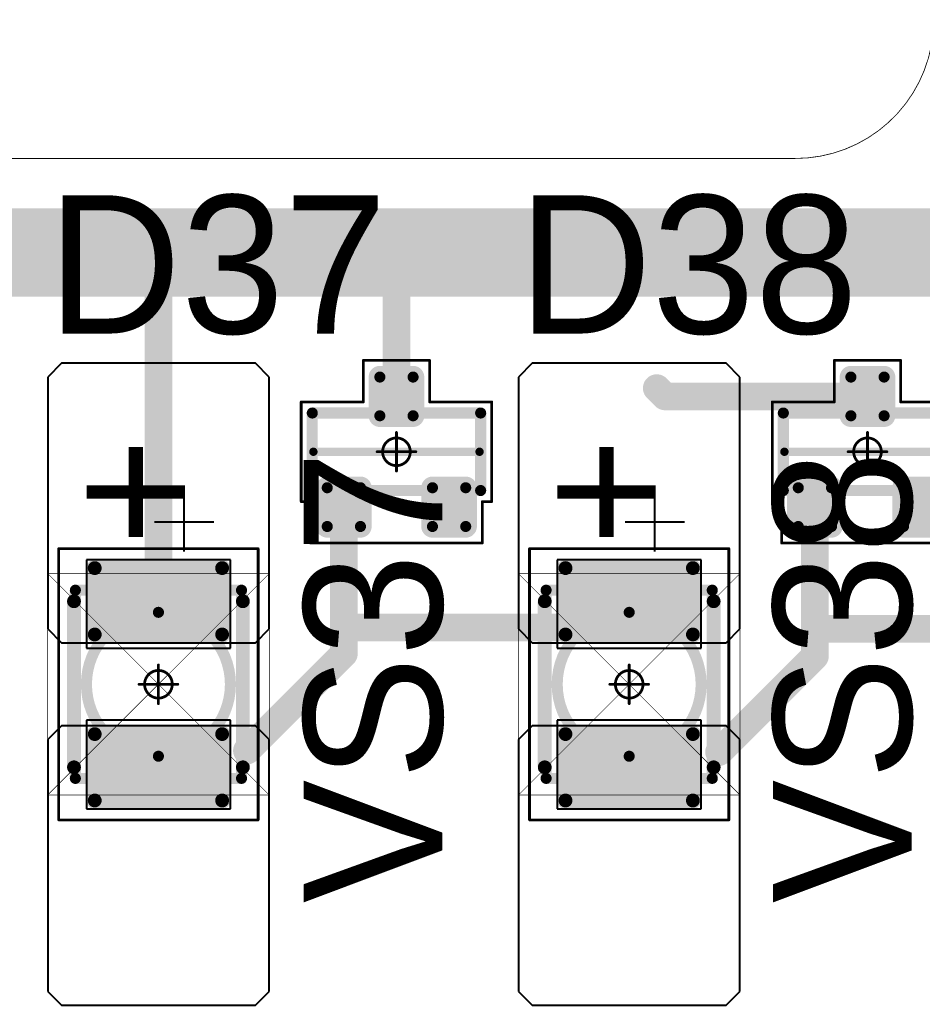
# Model space of a CAD drawing. Header units: millimetres. Extents: x 0 to 273, y 0 to 149.
# Drawn here: x 158.5 to 174.79, y 123.2 to 141.01 of the extents above; entities that cross this region are included whole.
import ezdxf

# ---------------------------------------------------------------- set-up
doc = ezdxf.new("R2010")
doc.units = ezdxf.units.MM
for name, color, linetype in [('Mechanical13', 56, 'Continuous'), ('Mechanical15', 56, 'Continuous'), ('Mechanical2', 216, 'Continuous'), ('Mechanical3', 76, 'Continuous'), ('TopLayer', 1, 'Continuous'), ('TopOverlay', 2, 'Continuous'), ('TopPaste', 8, 'Continuous'), ('TopSolder', 216, 'Continuous')]:
    doc.layers.add(name, color=color, linetype=linetype)

# ---------------------------------------------------------------- blocks, each defined once
blk = doc.blocks.new('SOT23_32')
at = {"layer": 'Mechanical13', "const_width": 0.2}
for points in [[(-0.7, 1.52), (-0.7, -1.52)], [(-0.7, 1.52), (0.7, 1.52)], [(0.7, 1.52), (0.7, -1.52)], [(-0.7, -1.52), (0.7, -1.52)]]:
    blk.add_lwpolyline(points, dxfattribs=at)
at = {"layer": 'Mechanical13', "const_width": 0.1}
for points in [[(-0.75, 1.52, 1), (-0.65, 1.52, 1)], [(-0.75, 1.52, 1), (-0.65, 1.52, 1)], [(0.65, 1.52, 1), (0.75, 1.52, 1)], [(0.65, 1.52, 1), (0.75, 1.52, 1)], [(-0.75, -1.52, 1), (-0.65, -1.52, 1)], [(-0.75, -1.52, 1), (-0.65, -1.52, 1)], [(0.65, -1.52, 1), (0.75, -1.52, 1)], [(0.65, -1.52, 1), (0.75, -1.52, 1)]]:
    blk.add_lwpolyline(points, format="xyb", close=True, dxfattribs=at)
at = {"layer": 'Mechanical15', "const_width": 0.05}
for points in [[(-0.9, 1.72), (0.9, 1.72)], [(-0.9, 1.72), (-0.9, 1.55)], [(0.9, 1.72), (0.9, 0.6)], [(-1.65, 1.55), (-0.9, 1.55)], [(-1.65, 1.55), (-1.65, -1.55)], [(0.9, 0.6), (1.65, 0.6)], [(1.65, 0.6), (1.65, -0.6)], [(0, 0.35), (0, -0.35)], [(-0.35, 0), (0.35, 0)], [(0.9, -0.6), (0.9, -1.72)], [(0.9, -0.6), (1.65, -0.6)], [(-1.65, -1.55), (-0.9, -1.55)], [(-0.9, -1.55), (-0.9, -1.72)], [(-0.9, -1.72), (0.9, -1.72)]]:
    blk.add_lwpolyline(points, dxfattribs=at)
at = {"layer": 'Mechanical15'}
for points, const_width in [([(-0.913, 1.72, 1), (-0.888, 1.72, 1)], 0.025), ([(-0.913, 1.72, 1), (-0.888, 1.72, 1)], 0.025), ([(0.888, 1.72, 1), (0.913, 1.72, 1)], 0.025), ([(0.888, 1.72, 1), (0.913, 1.72, 1)], 0.025), ([(-1.662, 1.55, 1), (-1.637, 1.55, 1)], 0.025), ([(-1.662, 1.55, 1), (-1.637, 1.55, 1)], 0.025), ([(-0.913, 1.55, 1), (-0.888, 1.55, 1)], 0.025), ([(-0.913, 1.55, 1), (-0.888, 1.55, 1)], 0.025), ([(0.888, 0.6, 1), (0.913, 0.6, 1)], 0.025), ([(0.888, 0.6, 1), (0.913, 0.6, 1)], 0.025), ([(1.637, 0.6, 1), (1.662, 0.6, 1)], 0.025), ([(1.637, 0.6, 1), (1.662, 0.6, 1)], 0.025), ([(-0.012, 0.35, 1), (0.012, 0.35, 1)], 0.025), ([(0.25, 0, 1), (-0.25, 0, 1)], 0.05), ([(-0.362, 0, 1), (-0.337, 0, 1)], 0.025), ([(-0.262, 0, 1), (-0.238, 0, 1)], 0.025), ([(0.238, 0, 1), (0.262, 0, 1)], 0.025), ([(0.337, 0, 1), (0.362, 0, 1)], 0.025), ([(-0.012, -0.35, 1), (0.012, -0.35, 1)], 0.025), ([(0.888, -0.6, 1), (0.913, -0.6, 1)], 0.025), ([(0.888, -0.6, 1), (0.913, -0.6, 1)], 0.025), ([(1.637, -0.6, 1), (1.662, -0.6, 1)], 0.025), ([(1.637, -0.6, 1), (1.662, -0.6, 1)], 0.025), ([(-1.662, -1.55, 1), (-1.637, -1.55, 1)], 0.025), ([(-1.662, -1.55, 1), (-1.637, -1.55, 1)], 0.025), ([(-0.913, -1.55, 1), (-0.888, -1.55, 1)], 0.025), ([(-0.913, -1.55, 1), (-0.888, -1.55, 1)], 0.025), ([(-0.913, -1.72, 1), (-0.888, -1.72, 1)], 0.025), ([(-0.913, -1.72, 1), (-0.888, -1.72, 1)], 0.025), ([(0.888, -1.72, 1), (0.913, -1.72, 1)], 0.025), ([(0.888, -1.72, 1), (0.913, -1.72, 1)], 0.025)]:
    blk.add_lwpolyline(points, format="xyb", close=True, dxfattribs=dict(at, const_width=const_width))
at = {"layer": 'TopLayer', "const_width": 0.1}
for points in [[(-1.4, 1.25, 1), (-1.3, 1.25, 1)], [(-0.7, 1.25, 1), (-0.6, 1.25, 1)], [(-1.4, 0.65, 1), (-1.3, 0.65, 1)], [(-0.7, 0.65, 1), (-0.6, 0.65, 1)], [(0.6, 0.3, 1), (0.7, 0.3, 1)], [(1.3, 0.3, 1), (1.4, 0.3, 1)], [(0.6, -0.3, 1), (0.7, -0.3, 1)], [(1.3, -0.3, 1), (1.4, -0.3, 1)], [(-1.4, -0.65, 1), (-1.3, -0.65, 1)], [(-0.7, -0.65, 1), (-0.6, -0.65, 1)], [(-1.4, -1.25, 1), (-1.3, -1.25, 1)], [(-0.7, -1.25, 1), (-0.6, -1.25, 1)]]:
    blk.add_lwpolyline(points, format="xyb", close=True, dxfattribs=at)
at = {"layer": 'TopLayer'}
for points in [[(-1.45, 1.25), (-1.45, 0.65), (-0.55, 1.25), (-0.55, 0.65)], [(-1.35, 1.35), (-1.35, 0.55), (-0.65, 1.35), (-0.65, 0.55)], [(0.65, 0.4), (0.65, -0.4), (1.35, 0.4), (1.35, -0.4)], [(0.55, 0.3), (0.55, -0.3), (1.45, 0.3), (1.45, -0.3)], [(-1.45, -0.65), (-1.45, -1.25), (-0.55, -0.65), (-0.55, -1.25)], [(-1.35, -0.55), (-1.35, -1.35), (-0.65, -0.55), (-0.65, -1.35)]]:
    blk.add_solid(points, dxfattribs=at)
at = {"layer": 'TopOverlay', "const_width": 0.15}
blk.add_lwpolyline([(0, 1.5), (0, -1.5)], dxfattribs=at)
at = {"layer": 'TopOverlay', "const_width": 0.075}
for points in [[(-0.038, 1.5, 1), (0.038, 1.5, 1)], [(-0.038, -1.5, 1), (0.038, -1.5, 1)]]:
    blk.add_lwpolyline(points, format="xyb", close=True, dxfattribs=at)
at = {"layer": 'TopPaste', "const_width": 0.075}
for points in [[(-1.387, 1.25, 1), (-1.313, 1.25, 1)], [(-0.687, 1.25, 1), (-0.613, 1.25, 1)], [(-1.387, 0.65, 1), (-1.313, 0.65, 1)], [(-0.687, 0.65, 1), (-0.613, 0.65, 1)], [(0.613, 0.3, 1), (0.687, 0.3, 1)], [(1.313, 0.3, 1), (1.387, 0.3, 1)], [(0.613, -0.3, 1), (0.687, -0.3, 1)], [(1.313, -0.3, 1), (1.387, -0.3, 1)], [(-1.387, -0.65, 1), (-1.313, -0.65, 1)], [(-0.687, -0.65, 1), (-0.613, -0.65, 1)], [(-1.387, -1.25, 1), (-1.313, -1.25, 1)], [(-0.687, -1.25, 1), (-0.613, -1.25, 1)]]:
    blk.add_lwpolyline(points, format="xyb", close=True, dxfattribs=at)
at = {"layer": 'TopPaste'}
for points in [[(-1.425, 1.25), (-1.425, 0.65), (-0.575, 1.25), (-0.575, 0.65)], [(-1.35, 1.325), (-1.35, 0.575), (-0.65, 1.325), (-0.65, 0.575)], [(0.65, 0.375), (0.65, -0.375), (1.35, 0.375), (1.35, -0.375)], [(0.575, 0.3), (0.575, -0.3), (1.425, 0.3), (1.425, -0.3)], [(-1.425, -0.65), (-1.425, -1.25), (-0.575, -0.65), (-0.575, -1.25)], [(-1.35, -0.575), (-1.35, -1.325), (-0.65, -0.575), (-0.65, -1.325)]]:
    blk.add_solid(points, dxfattribs=at)
at = {"layer": 'TopSolder', "const_width": 0.202}
for points in [[(-1.451, 1.25, 1), (-1.249, 1.25, 1)], [(-0.751, 1.25, 1), (-0.549, 1.25, 1)], [(-1.451, 0.65, 1), (-1.249, 0.65, 1)], [(-0.751, 0.65, 1), (-0.549, 0.65, 1)], [(0.549, 0.3, 1), (0.751, 0.3, 1)], [(1.249, 0.3, 1), (1.451, 0.3, 1)], [(0.549, -0.3, 1), (0.751, -0.3, 1)], [(1.249, -0.3, 1), (1.451, -0.3, 1)], [(-1.451, -0.65, 1), (-1.249, -0.65, 1)], [(-0.751, -0.65, 1), (-0.549, -0.65, 1)], [(-1.451, -1.25, 1), (-1.249, -1.25, 1)], [(-0.751, -1.25, 1), (-0.549, -1.25, 1)]]:
    blk.add_lwpolyline(points, format="xyb", close=True, dxfattribs=at)
at = {"layer": 'TopSolder'}
for points in [[(-1.35, 1.452), (-1.35, 0.448), (-0.65, 1.452), (-0.65, 0.448)], [(-1.552, 1.25), (-1.552, 0.65), (-0.448, 1.25), (-0.448, 0.65)], [(0.65, 0.502), (0.65, -0.502), (1.35, 0.502), (1.35, -0.502)], [(0.448, 0.3), (0.448, -0.3), (1.552, 0.3), (1.552, -0.3)], [(-1.35, -0.448), (-1.35, -1.452), (-0.65, -0.448), (-0.65, -1.452)], [(-1.552, -0.65), (-1.552, -1.25), (-0.448, -0.65), (-0.448, -1.25)]]:
    blk.add_solid(points, dxfattribs=at)
blk = doc.blocks.new('SOT23_33')
at = {"layer": 'Mechanical13', "const_width": 0.2}
for points in [[(-0.7, 1.52), (-0.7, -1.52)], [(-0.7, 1.52), (0.7, 1.52)], [(0.7, 1.52), (0.7, -1.52)], [(-0.7, -1.52), (0.7, -1.52)]]:
    blk.add_lwpolyline(points, dxfattribs=at)
at = {"layer": 'Mechanical13', "const_width": 0.1}
for points in [[(-0.75, 1.52, 1), (-0.65, 1.52, 1)], [(-0.75, 1.52, 1), (-0.65, 1.52, 1)], [(0.65, 1.52, 1), (0.75, 1.52, 1)], [(0.65, 1.52, 1), (0.75, 1.52, 1)], [(-0.75, -1.52, 1), (-0.65, -1.52, 1)], [(-0.75, -1.52, 1), (-0.65, -1.52, 1)], [(0.65, -1.52, 1), (0.75, -1.52, 1)], [(0.65, -1.52, 1), (0.75, -1.52, 1)]]:
    blk.add_lwpolyline(points, format="xyb", close=True, dxfattribs=at)
at = {"layer": 'Mechanical15', "const_width": 0.05}
for points in [[(-0.9, 1.72), (0.9, 1.72)], [(-0.9, 1.72), (-0.9, 1.55)], [(0.9, 1.72), (0.9, 0.6)], [(-1.65, 1.55), (-0.9, 1.55)], [(-1.65, 1.55), (-1.65, -1.55)], [(0.9, 0.6), (1.65, 0.6)], [(1.65, 0.6), (1.65, -0.6)], [(0, 0.35), (0, -0.35)], [(-0.35, 0), (0.35, 0)], [(0.9, -0.6), (0.9, -1.72)], [(0.9, -0.6), (1.65, -0.6)], [(-1.65, -1.55), (-0.9, -1.55)], [(-0.9, -1.55), (-0.9, -1.72)], [(-0.9, -1.72), (0.9, -1.72)]]:
    blk.add_lwpolyline(points, dxfattribs=at)
at = {"layer": 'Mechanical15'}
for points, const_width in [([(-0.913, 1.72, 1), (-0.888, 1.72, 1)], 0.025), ([(-0.913, 1.72, 1), (-0.888, 1.72, 1)], 0.025), ([(0.888, 1.72, 1), (0.913, 1.72, 1)], 0.025), ([(0.888, 1.72, 1), (0.913, 1.72, 1)], 0.025), ([(-1.662, 1.55, 1), (-1.637, 1.55, 1)], 0.025), ([(-1.662, 1.55, 1), (-1.637, 1.55, 1)], 0.025), ([(-0.913, 1.55, 1), (-0.888, 1.55, 1)], 0.025), ([(-0.913, 1.55, 1), (-0.888, 1.55, 1)], 0.025), ([(0.888, 0.6, 1), (0.913, 0.6, 1)], 0.025), ([(0.888, 0.6, 1), (0.913, 0.6, 1)], 0.025), ([(1.637, 0.6, 1), (1.662, 0.6, 1)], 0.025), ([(1.637, 0.6, 1), (1.662, 0.6, 1)], 0.025), ([(-0.012, 0.35, 1), (0.012, 0.35, 1)], 0.025), ([(0.25, 0, 1), (-0.25, 0, 1)], 0.05), ([(-0.362, 0, 1), (-0.337, 0, 1)], 0.025), ([(-0.262, 0, 1), (-0.238, 0, 1)], 0.025), ([(0.238, 0, 1), (0.262, 0, 1)], 0.025), ([(0.337, 0, 1), (0.362, 0, 1)], 0.025), ([(-0.012, -0.35, 1), (0.012, -0.35, 1)], 0.025), ([(0.888, -0.6, 1), (0.913, -0.6, 1)], 0.025), ([(0.888, -0.6, 1), (0.913, -0.6, 1)], 0.025), ([(1.637, -0.6, 1), (1.662, -0.6, 1)], 0.025), ([(1.637, -0.6, 1), (1.662, -0.6, 1)], 0.025), ([(-1.662, -1.55, 1), (-1.637, -1.55, 1)], 0.025), ([(-1.662, -1.55, 1), (-1.637, -1.55, 1)], 0.025), ([(-0.913, -1.55, 1), (-0.888, -1.55, 1)], 0.025), ([(-0.913, -1.55, 1), (-0.888, -1.55, 1)], 0.025), ([(-0.913, -1.72, 1), (-0.888, -1.72, 1)], 0.025), ([(-0.913, -1.72, 1), (-0.888, -1.72, 1)], 0.025), ([(0.888, -1.72, 1), (0.913, -1.72, 1)], 0.025), ([(0.888, -1.72, 1), (0.913, -1.72, 1)], 0.025)]:
    blk.add_lwpolyline(points, format="xyb", close=True, dxfattribs=dict(at, const_width=const_width))
at = {"layer": 'TopLayer', "const_width": 0.1}
for points in [[(-1.4, 1.25, 1), (-1.3, 1.25, 1)], [(-0.7, 1.25, 1), (-0.6, 1.25, 1)], [(-1.4, 0.65, 1), (-1.3, 0.65, 1)], [(-0.7, 0.65, 1), (-0.6, 0.65, 1)], [(0.6, 0.3, 1), (0.7, 0.3, 1)], [(1.3, 0.3, 1), (1.4, 0.3, 1)], [(0.6, -0.3, 1), (0.7, -0.3, 1)], [(1.3, -0.3, 1), (1.4, -0.3, 1)], [(-1.4, -0.65, 1), (-1.3, -0.65, 1)], [(-0.7, -0.65, 1), (-0.6, -0.65, 1)], [(-1.4, -1.25, 1), (-1.3, -1.25, 1)], [(-0.7, -1.25, 1), (-0.6, -1.25, 1)]]:
    blk.add_lwpolyline(points, format="xyb", close=True, dxfattribs=at)
at = {"layer": 'TopLayer'}
for points in [[(-1.45, 1.25), (-1.45, 0.65), (-0.55, 1.25), (-0.55, 0.65)], [(-1.35, 1.35), (-1.35, 0.55), (-0.65, 1.35), (-0.65, 0.55)], [(0.65, 0.4), (0.65, -0.4), (1.35, 0.4), (1.35, -0.4)], [(0.55, 0.3), (0.55, -0.3), (1.45, 0.3), (1.45, -0.3)], [(-1.45, -0.65), (-1.45, -1.25), (-0.55, -0.65), (-0.55, -1.25)], [(-1.35, -0.55), (-1.35, -1.35), (-0.65, -0.55), (-0.65, -1.35)]]:
    blk.add_solid(points, dxfattribs=at)
at = {"layer": 'TopOverlay', "const_width": 0.15}
blk.add_lwpolyline([(0, 1.5), (0, -1.5)], dxfattribs=at)
at = {"layer": 'TopOverlay', "const_width": 0.075}
for points in [[(-0.038, 1.5, 1), (0.038, 1.5, 1)], [(-0.038, -1.5, 1), (0.038, -1.5, 1)]]:
    blk.add_lwpolyline(points, format="xyb", close=True, dxfattribs=at)
at = {"layer": 'TopPaste', "const_width": 0.075}
for points in [[(-1.387, 1.25, 1), (-1.313, 1.25, 1)], [(-0.687, 1.25, 1), (-0.613, 1.25, 1)], [(-1.387, 0.65, 1), (-1.313, 0.65, 1)], [(-0.687, 0.65, 1), (-0.613, 0.65, 1)], [(0.613, 0.3, 1), (0.687, 0.3, 1)], [(1.313, 0.3, 1), (1.387, 0.3, 1)], [(0.613, -0.3, 1), (0.687, -0.3, 1)], [(1.313, -0.3, 1), (1.387, -0.3, 1)], [(-1.387, -0.65, 1), (-1.313, -0.65, 1)], [(-0.687, -0.65, 1), (-0.613, -0.65, 1)], [(-1.387, -1.25, 1), (-1.313, -1.25, 1)], [(-0.687, -1.25, 1), (-0.613, -1.25, 1)]]:
    blk.add_lwpolyline(points, format="xyb", close=True, dxfattribs=at)
at = {"layer": 'TopPaste'}
for points in [[(-1.425, 1.25), (-1.425, 0.65), (-0.575, 1.25), (-0.575, 0.65)], [(-1.35, 1.325), (-1.35, 0.575), (-0.65, 1.325), (-0.65, 0.575)], [(0.65, 0.375), (0.65, -0.375), (1.35, 0.375), (1.35, -0.375)], [(0.575, 0.3), (0.575, -0.3), (1.425, 0.3), (1.425, -0.3)], [(-1.425, -0.65), (-1.425, -1.25), (-0.575, -0.65), (-0.575, -1.25)], [(-1.35, -0.575), (-1.35, -1.325), (-0.65, -0.575), (-0.65, -1.325)]]:
    blk.add_solid(points, dxfattribs=at)
at = {"layer": 'TopSolder', "const_width": 0.202}
for points in [[(-1.451, 1.25, 1), (-1.249, 1.25, 1)], [(-0.751, 1.25, 1), (-0.549, 1.25, 1)], [(-1.451, 0.65, 1), (-1.249, 0.65, 1)], [(-0.751, 0.65, 1), (-0.549, 0.65, 1)], [(0.549, 0.3, 1), (0.751, 0.3, 1)], [(1.249, 0.3, 1), (1.451, 0.3, 1)], [(0.549, -0.3, 1), (0.751, -0.3, 1)], [(1.249, -0.3, 1), (1.451, -0.3, 1)], [(-1.451, -0.65, 1), (-1.249, -0.65, 1)], [(-0.751, -0.65, 1), (-0.549, -0.65, 1)], [(-1.451, -1.25, 1), (-1.249, -1.25, 1)], [(-0.751, -1.25, 1), (-0.549, -1.25, 1)]]:
    blk.add_lwpolyline(points, format="xyb", close=True, dxfattribs=at)
at = {"layer": 'TopSolder'}
for points in [[(-1.35, 1.452), (-1.35, 0.448), (-0.65, 1.452), (-0.65, 0.448)], [(-1.552, 1.25), (-1.552, 0.65), (-0.448, 1.25), (-0.448, 0.65)], [(0.65, 0.502), (0.65, -0.502), (1.35, 0.502), (1.35, -0.502)], [(0.448, 0.3), (0.448, -0.3), (1.552, 0.3), (1.552, -0.3)], [(-1.35, -0.448), (-1.35, -1.452), (-0.65, -0.448), (-0.65, -1.452)], [(-1.552, -0.65), (-1.552, -1.25), (-0.448, -0.65), (-0.448, -1.25)]]:
    blk.add_solid(points, dxfattribs=at)
blk = doc.blocks.new('T66G_117')
at = {"layer": 'Mechanical13'}
for p, q in [((2.936, 0.071), (2.936, -1)), ((2.4, -0.464), (3.471, -0.464))]:
    blk.add_line(p, q, dxfattribs=at)
at = {"layer": 'Mechanical13', "const_width": 0.2}
for points in [[(-1.7, 1.5), (1.7, 1.5)], [(-1.7, 1.5), (-1.7, -1.5)], [(1.7, 1.5), (1.7, -1.5)], [(-1.7, -1.5), (1.7, -1.5)]]:
    blk.add_lwpolyline(points, dxfattribs=at)
at = {"layer": 'Mechanical13'}
for points, const_width in [([(-1.75, 1.5, 1), (-1.65, 1.5, 1)], 0.1), ([(-1.75, 1.5, 1), (-1.65, 1.5, 1)], 0.1), ([(1.65, 1.5, 1), (1.75, 1.5, 1)], 0.1), ([(1.65, 1.5, 1), (1.75, 1.5, 1)], 0.1), ([(1.3, 0, 1), (-1.3, 0, 1)], 0.2), ([(-1.35, 0, 1), (-1.25, 0, 1)], 0.1), ([(1.25, 0, 1), (1.35, 0, 1)], 0.1), ([(-1.75, -1.5, 1), (-1.65, -1.5, 1)], 0.1), ([(-1.75, -1.5, 1), (-1.65, -1.5, 1)], 0.1), ([(1.65, -1.5, 1), (1.75, -1.5, 1)], 0.1), ([(1.65, -1.5, 1), (1.75, -1.5, 1)], 0.1)]:
    blk.add_lwpolyline(points, format="xyb", close=True, dxfattribs=dict(at, const_width=const_width))
at = {"layer": 'Mechanical15', "const_width": 0.05}
for points in [[(-2.45, 1.8), (-2.45, -1.8)], [(-2.45, 1.8), (2.45, 1.8)], [(2.45, 1.8), (2.45, -1.8)], [(0, 0.35), (0, -0.35)], [(-0.35, 0), (0.35, 0)], [(-2.45, -1.8), (2.45, -1.8)]]:
    blk.add_lwpolyline(points, dxfattribs=at)
at = {"layer": 'Mechanical15'}
for points, const_width in [([(-2.462, 1.8, 1), (-2.438, 1.8, 1)], 0.025), ([(-2.462, 1.8, 1), (-2.438, 1.8, 1)], 0.025), ([(2.438, 1.8, 1), (2.462, 1.8, 1)], 0.025), ([(2.438, 1.8, 1), (2.462, 1.8, 1)], 0.025), ([(-0.012, 0.35, 1), (0.012, 0.35, 1)], 0.025), ([(0.25, 0, 1), (-0.25, 0, 1)], 0.05), ([(-0.362, 0, 1), (-0.337, 0, 1)], 0.025), ([(-0.262, 0, 1), (-0.238, 0, 1)], 0.025), ([(0.238, 0, 1), (0.262, 0, 1)], 0.025), ([(0.337, 0, 1), (0.362, 0, 1)], 0.025), ([(-0.012, -0.35, 1), (0.012, -0.35, 1)], 0.025), ([(-2.462, -1.8, 1), (-2.438, -1.8, 1)], 0.025), ([(-2.462, -1.8, 1), (-2.438, -1.8, 1)], 0.025), ([(2.438, -1.8, 1), (2.462, -1.8, 1)], 0.025), ([(2.438, -1.8, 1), (2.462, -1.8, 1)], 0.025)]:
    blk.add_lwpolyline(points, format="xyb", close=True, dxfattribs=dict(at, const_width=const_width))
at = {"layer": 'TopLayer'}
for p, q in [((-5.55, 2), (-5.8, 1.75)), ((-1, 2), (-5.55, 2)), ((-0.75, 1.75), (-1, 2)), ((1, 2), (0.75, 1.75)), ((5.55, 2), (1, 2)), ((5.8, 1.75), (5.55, 2)), ((-5.8, 1.75), (-5.8, -1.75)), ((-0.75, -1.75), (-0.75, 1.75)), ((0.75, 1.75), (0.75, -1.75)), ((5.8, -1.75), (5.8, 1.75)), ((-5.8, -1.75), (-5.55, -2)), ((-1, -2), (-0.75, -1.75)), ((0.75, -1.75), (1, -2)), ((5.55, -2), (5.8, -1.75)), ((-5.55, -2), (-1, -2)), ((1, -2), (5.55, -2))]:
    blk.add_line(p, q, dxfattribs=at)
at = {"layer": 'TopLayer', "const_width": 0.15}
for points in [[(-2.175, 1.15, 1), (-2.025, 1.15, 1)], [(-0.975, 1.15, 1), (-0.825, 1.15, 1)], [(0.825, 1.15, 1), (0.975, 1.15, 1)], [(2.025, 1.15, 1), (2.175, 1.15, 1)], [(-2.175, -1.15, 1), (-2.025, -1.15, 1)], [(-0.975, -1.15, 1), (-0.825, -1.15, 1)], [(0.825, -1.15, 1), (0.975, -1.15, 1)], [(2.025, -1.15, 1), (2.175, -1.15, 1)]]:
    blk.add_lwpolyline(points, format="xyb", close=True, dxfattribs=at)
at = {"layer": 'TopLayer'}
for points in [[(-0.9, 1.3), (-2.1, 1.3), (-0.9, -1.3), (-2.1, -1.3)], [(2.1, 1.3), (0.9, 1.3), (2.1, -1.3), (0.9, -1.3)], [(-0.75, 1.15), (-2.25, 1.15), (-0.75, -1.15), (-2.25, -1.15)], [(2.25, 1.15), (0.75, 1.15), (2.25, -1.15), (0.75, -1.15)]]:
    blk.add_solid(points, dxfattribs=at)
at = {"layer": 'TopOverlay', "const_width": 0.25}
for points in [[(-1.5, 1.525), (1.5, 1.525)], [(-1.5, -1.525), (1.5, -1.525)]]:
    blk.add_lwpolyline(points, dxfattribs=at)
at = {"layer": 'TopOverlay', "const_width": 0.125}
for points in [[(-1.562, 1.525, 1), (-1.438, 1.525, 1)], [(1.438, 1.525, 1), (1.562, 1.525, 1)], [(-1.562, -1.525, 1), (-1.438, -1.525, 1)], [(1.438, -1.525, 1), (1.562, -1.525, 1)]]:
    blk.add_lwpolyline(points, format="xyb", close=True, dxfattribs=at)
at = {"layer": 'TopPaste', "const_width": 0.125}
for points in [[(-2.162, 1.15, 1), (-2.037, 1.15, 1)], [(-0.962, 1.15, 1), (-0.838, 1.15, 1)], [(0.838, 1.15, 1), (0.962, 1.15, 1)], [(2.037, 1.15, 1), (2.162, 1.15, 1)], [(-2.162, -1.15, 1), (-2.037, -1.15, 1)], [(-0.962, -1.15, 1), (-0.838, -1.15, 1)], [(0.838, -1.15, 1), (0.962, -1.15, 1)], [(2.037, -1.15, 1), (2.162, -1.15, 1)]]:
    blk.add_lwpolyline(points, format="xyb", close=True, dxfattribs=at)
at = {"layer": 'TopPaste'}
for points in [[(-0.9, 1.275), (-2.1, 1.275), (-0.9, -1.275), (-2.1, -1.275)], [(2.1, 1.275), (0.9, 1.275), (2.1, -1.275), (0.9, -1.275)], [(-0.775, 1.15), (-2.225, 1.15), (-0.775, -1.15), (-2.225, -1.15)], [(2.225, 1.15), (0.775, 1.15), (2.225, -1.15), (0.775, -1.15)]]:
    blk.add_solid(points, dxfattribs=at)
at = {"layer": 'TopSolder'}
for p, q in [((-2.25, 1.3), (-2.25, -1.3)), ((-0.65, 1.3), (-2.25, 1.3)), ((-0.65, -1.3), (-0.65, 1.3)), ((0.65, 1.3), (0.65, -1.3)), ((2.25, 1.3), (0.65, 1.3)), ((2.25, -1.3), (2.25, 1.3)), ((-2.25, -1.3), (-0.65, -1.3)), ((0.65, -1.3), (2.25, -1.3))]:
    blk.add_line(p, q, dxfattribs=at)
at = {"layer": 'TopOverlay'}
blk.add_text('+', height=2.5, dxfattribs=at).set_placement((2.5, -0.8))
blk = doc.blocks.new('T66G_118')
at = {"layer": 'Mechanical13'}
for p, q in [((2.936, 0.071), (2.936, -1)), ((2.4, -0.464), (3.471, -0.464))]:
    blk.add_line(p, q, dxfattribs=at)
at = {"layer": 'Mechanical13', "const_width": 0.2}
for points in [[(-1.7, 1.5), (1.7, 1.5)], [(-1.7, 1.5), (-1.7, -1.5)], [(1.7, 1.5), (1.7, -1.5)], [(-1.7, -1.5), (1.7, -1.5)]]:
    blk.add_lwpolyline(points, dxfattribs=at)
at = {"layer": 'Mechanical13'}
for points, const_width in [([(-1.75, 1.5, 1), (-1.65, 1.5, 1)], 0.1), ([(-1.75, 1.5, 1), (-1.65, 1.5, 1)], 0.1), ([(1.65, 1.5, 1), (1.75, 1.5, 1)], 0.1), ([(1.65, 1.5, 1), (1.75, 1.5, 1)], 0.1), ([(1.3, 0, 1), (-1.3, 0, 1)], 0.2), ([(-1.35, 0, 1), (-1.25, 0, 1)], 0.1), ([(1.25, 0, 1), (1.35, 0, 1)], 0.1), ([(-1.75, -1.5, 1), (-1.65, -1.5, 1)], 0.1), ([(-1.75, -1.5, 1), (-1.65, -1.5, 1)], 0.1), ([(1.65, -1.5, 1), (1.75, -1.5, 1)], 0.1), ([(1.65, -1.5, 1), (1.75, -1.5, 1)], 0.1)]:
    blk.add_lwpolyline(points, format="xyb", close=True, dxfattribs=dict(at, const_width=const_width))
at = {"layer": 'Mechanical15', "const_width": 0.05}
for points in [[(-2.45, 1.8), (-2.45, -1.8)], [(-2.45, 1.8), (2.45, 1.8)], [(2.45, 1.8), (2.45, -1.8)], [(0, 0.35), (0, -0.35)], [(-0.35, 0), (0.35, 0)], [(-2.45, -1.8), (2.45, -1.8)]]:
    blk.add_lwpolyline(points, dxfattribs=at)
at = {"layer": 'Mechanical15'}
for points, const_width in [([(-2.462, 1.8, 1), (-2.438, 1.8, 1)], 0.025), ([(-2.462, 1.8, 1), (-2.438, 1.8, 1)], 0.025), ([(2.438, 1.8, 1), (2.462, 1.8, 1)], 0.025), ([(2.438, 1.8, 1), (2.462, 1.8, 1)], 0.025), ([(-0.012, 0.35, 1), (0.012, 0.35, 1)], 0.025), ([(0.25, 0, 1), (-0.25, 0, 1)], 0.05), ([(-0.362, 0, 1), (-0.337, 0, 1)], 0.025), ([(-0.262, 0, 1), (-0.238, 0, 1)], 0.025), ([(0.238, 0, 1), (0.262, 0, 1)], 0.025), ([(0.337, 0, 1), (0.362, 0, 1)], 0.025), ([(-0.012, -0.35, 1), (0.012, -0.35, 1)], 0.025), ([(-2.462, -1.8, 1), (-2.438, -1.8, 1)], 0.025), ([(-2.462, -1.8, 1), (-2.438, -1.8, 1)], 0.025), ([(2.438, -1.8, 1), (2.462, -1.8, 1)], 0.025), ([(2.438, -1.8, 1), (2.462, -1.8, 1)], 0.025)]:
    blk.add_lwpolyline(points, format="xyb", close=True, dxfattribs=dict(at, const_width=const_width))
at = {"layer": 'TopLayer'}
for p, q in [((-5.55, 2), (-5.8, 1.75)), ((-1, 2), (-5.55, 2)), ((-0.75, 1.75), (-1, 2)), ((1, 2), (0.75, 1.75)), ((5.55, 2), (1, 2)), ((5.8, 1.75), (5.55, 2)), ((-5.8, 1.75), (-5.8, -1.75)), ((-0.75, -1.75), (-0.75, 1.75)), ((0.75, 1.75), (0.75, -1.75)), ((5.8, -1.75), (5.8, 1.75)), ((-5.8, -1.75), (-5.55, -2)), ((-1, -2), (-0.75, -1.75)), ((0.75, -1.75), (1, -2)), ((5.55, -2), (5.8, -1.75)), ((-5.55, -2), (-1, -2)), ((1, -2), (5.55, -2))]:
    blk.add_line(p, q, dxfattribs=at)
at = {"layer": 'TopLayer', "const_width": 0.15}
for points in [[(-2.175, 1.15, 1), (-2.025, 1.15, 1)], [(-0.975, 1.15, 1), (-0.825, 1.15, 1)], [(0.825, 1.15, 1), (0.975, 1.15, 1)], [(2.025, 1.15, 1), (2.175, 1.15, 1)], [(-2.175, -1.15, 1), (-2.025, -1.15, 1)], [(-0.975, -1.15, 1), (-0.825, -1.15, 1)], [(0.825, -1.15, 1), (0.975, -1.15, 1)], [(2.025, -1.15, 1), (2.175, -1.15, 1)]]:
    blk.add_lwpolyline(points, format="xyb", close=True, dxfattribs=at)
at = {"layer": 'TopLayer'}
for points in [[(-0.9, 1.3), (-2.1, 1.3), (-0.9, -1.3), (-2.1, -1.3)], [(2.1, 1.3), (0.9, 1.3), (2.1, -1.3), (0.9, -1.3)], [(-0.75, 1.15), (-2.25, 1.15), (-0.75, -1.15), (-2.25, -1.15)], [(2.25, 1.15), (0.75, 1.15), (2.25, -1.15), (0.75, -1.15)]]:
    blk.add_solid(points, dxfattribs=at)
at = {"layer": 'TopOverlay', "const_width": 0.25}
for points in [[(-1.5, 1.525), (1.5, 1.525)], [(-1.5, -1.525), (1.5, -1.525)]]:
    blk.add_lwpolyline(points, dxfattribs=at)
at = {"layer": 'TopOverlay', "const_width": 0.125}
for points in [[(-1.562, 1.525, 1), (-1.438, 1.525, 1)], [(1.438, 1.525, 1), (1.562, 1.525, 1)], [(-1.562, -1.525, 1), (-1.438, -1.525, 1)], [(1.438, -1.525, 1), (1.562, -1.525, 1)]]:
    blk.add_lwpolyline(points, format="xyb", close=True, dxfattribs=at)
at = {"layer": 'TopPaste', "const_width": 0.125}
for points in [[(-2.162, 1.15, 1), (-2.037, 1.15, 1)], [(-0.962, 1.15, 1), (-0.838, 1.15, 1)], [(0.838, 1.15, 1), (0.962, 1.15, 1)], [(2.037, 1.15, 1), (2.162, 1.15, 1)], [(-2.162, -1.15, 1), (-2.037, -1.15, 1)], [(-0.962, -1.15, 1), (-0.838, -1.15, 1)], [(0.838, -1.15, 1), (0.962, -1.15, 1)], [(2.037, -1.15, 1), (2.162, -1.15, 1)]]:
    blk.add_lwpolyline(points, format="xyb", close=True, dxfattribs=at)
at = {"layer": 'TopPaste'}
for points in [[(-0.9, 1.275), (-2.1, 1.275), (-0.9, -1.275), (-2.1, -1.275)], [(2.1, 1.275), (0.9, 1.275), (2.1, -1.275), (0.9, -1.275)], [(-0.775, 1.15), (-2.225, 1.15), (-0.775, -1.15), (-2.225, -1.15)], [(2.225, 1.15), (0.775, 1.15), (2.225, -1.15), (0.775, -1.15)]]:
    blk.add_solid(points, dxfattribs=at)
at = {"layer": 'TopSolder'}
for p, q in [((-2.25, 1.3), (-2.25, -1.3)), ((-0.65, 1.3), (-2.25, 1.3)), ((-0.65, -1.3), (-0.65, 1.3)), ((0.65, 1.3), (0.65, -1.3)), ((2.25, 1.3), (0.65, 1.3)), ((2.25, -1.3), (2.25, 1.3)), ((-2.25, -1.3), (-0.65, -1.3)), ((0.65, -1.3), (2.25, -1.3))]:
    blk.add_line(p, q, dxfattribs=at)
at = {"layer": 'TopOverlay'}
blk.add_text('+', height=2.5, dxfattribs=at).set_placement((2.5, -0.8))

msp = doc.modelspace()

# ---------------------------------------------------------------- linework, layer by layer
at = {"layer": 'Mechanical2', "const_width": 0.0127}
msp.add_lwpolyline([(175.002, 140.999, -0.414214), (172.502, 138.499)], format="xyb", dxfattribs=at)
at = {"layer": 'Mechanical2'}
for points, const_width in [([(125.002, 138.499), (172.502, 138.499)], 0.0127), ([(159.002, 126.999), (159.002, 130.999)], 0.0127), ([(159.002, 130.999), (163.002, 130.999)], 0.0127), ([(159.002, 130.999), (163.002, 126.999)], 0.01), ([(159.002, 126.999), (163.002, 130.999)], 0.01), ([(163.002, 126.999), (163.002, 130.999)], 0.0127), ([(167.502, 126.999), (167.502, 130.999)], 0.0127), ([(167.502, 130.999), (171.502, 130.999)], 0.0127), ([(167.502, 130.999), (171.502, 126.999)], 0.01), ([(167.502, 126.999), (171.502, 130.999)], 0.01), ([(171.502, 126.999), (171.502, 130.999)], 0.0127), ([(159.002, 126.999), (163.002, 126.999)], 0.0127), ([(167.502, 126.999), (171.502, 126.999)], 0.0127)]:
    msp.add_lwpolyline(points, dxfattribs=dict(at, const_width=const_width))
for points, const_width in [([(172.499, 138.499, 1), (172.505, 138.499, 1)], 0.00635), ([(172.499, 138.499, 1), (172.505, 138.499, 1)], 0.00635), ([(158.999, 130.999, 1), (159.005, 130.999, 1)], 0.00635), ([(158.999, 130.999, 1), (159.005, 130.999, 1)], 0.00635), ([(158.999, 130.999, 1), (159.004, 130.999, 1)], 0.005), ([(162.999, 130.999, 1), (163.005, 130.999, 1)], 0.00635), ([(162.999, 130.999, 1), (163.005, 130.999, 1)], 0.00635), ([(162.999, 130.999, 1), (163.004, 130.999, 1)], 0.005), ([(167.499, 130.999, 1), (167.505, 130.999, 1)], 0.00635), ([(167.499, 130.999, 1), (167.505, 130.999, 1)], 0.00635), ([(167.499, 130.999, 1), (167.504, 130.999, 1)], 0.005), ([(171.499, 130.999, 1), (171.505, 130.999, 1)], 0.00635), ([(171.499, 130.999, 1), (171.505, 130.999, 1)], 0.00635), ([(171.499, 130.999, 1), (171.504, 130.999, 1)], 0.005), ([(158.999, 126.999, 1), (159.005, 126.999, 1)], 0.00635), ([(158.999, 126.999, 1), (159.005, 126.999, 1)], 0.00635), ([(158.999, 126.999, 1), (159.004, 126.999, 1)], 0.005), ([(162.999, 126.999, 1), (163.005, 126.999, 1)], 0.00635), ([(162.999, 126.999, 1), (163.005, 126.999, 1)], 0.00635), ([(162.999, 126.999, 1), (163.004, 126.999, 1)], 0.005), ([(167.499, 126.999, 1), (167.505, 126.999, 1)], 0.00635), ([(167.499, 126.999, 1), (167.505, 126.999, 1)], 0.00635), ([(167.499, 126.999, 1), (167.504, 126.999, 1)], 0.005), ([(171.499, 126.999, 1), (171.505, 126.999, 1)], 0.00635), ([(171.499, 126.999, 1), (171.505, 126.999, 1)], 0.00635), ([(171.499, 126.999, 1), (171.504, 126.999, 1)], 0.005)]:
    msp.add_lwpolyline(points, format="xyb", close=True, dxfattribs=dict(at, const_width=const_width))
at = {"layer": 'Mechanical3', "const_width": 0.0127}
msp.add_lwpolyline([(175, 141, -0.414214), (172.5, 138.5)], format="xyb", dxfattribs=at)
msp.add_lwpolyline([(125, 138.5), (172.5, 138.5)], dxfattribs=at)
at = {"layer": 'Mechanical3', "const_width": 0.00635}
msp.add_lwpolyline([(172.497, 138.5, 1), (172.503, 138.5, 1)], format="xyb", close=True, dxfattribs=at)
msp.add_lwpolyline([(172.497, 138.5, 1), (172.503, 138.5, 1)], format="xyb", close=True, dxfattribs=at)
at = {"layer": 'TopLayer'}
for points, const_width in [([(139.75, 136.8), (160.975, 136.8)], 1.6), ([(160.975, 136.8), (165.375, 136.8)], 1.6), ([(165.375, 136.8), (185.2, 136.8)], 1.6), ([(160.975, 136.8), (161.002, 136.773)], 0.5), ([(161.002, 130.499), (161.002, 136.773)], 0.5), ([(165.3, 136.725), (165.375, 136.8)], 0.5), ([(165.3, 134.2), (165.3, 136.725)], 0.5), ([(170, 134.35), (170.15, 134.2)], 0.5), ([(170.15, 134.2), (173.805, 134.2)], 0.5), ([(164.35, 130.025), (164.35, 132.2)], 0.5), ([(172.855, 130), (172.855, 132.2)], 0.5), ([(169.028, 130.025), (169.502, 130.499)], 0.5), ([(164.35, 130.025), (169.028, 130.025)], 0.5), ([(164.35, 129.55), (164.35, 130.025)], 0.5), ([(172.855, 129.505), (172.855, 130)], 0.5), ([(172.855, 130), (177.503, 130)], 0.5), ([(162.6, 127.8), (164.35, 129.55)], 0.5), ([(171.125, 127.775), (172.855, 129.505)], 0.5)]:
    msp.add_lwpolyline(points, dxfattribs=dict(at, const_width=const_width))
for points, const_width in [([(160.575, 136.8, 1), (161.375, 136.8, 1)], 0.8), ([(160.575, 136.8, 1), (161.375, 136.8, 1)], 0.8), ([(164.975, 136.8, 1), (165.775, 136.8, 1)], 0.8), ([(164.975, 136.8, 1), (165.775, 136.8, 1)], 0.8), ([(160.85, 136.8, 1), (161.1, 136.8, 1)], 0.25), ([(160.877, 136.773, 1), (161.127, 136.773, 1)], 0.25), ([(160.877, 136.773, 1), (161.127, 136.773, 1)], 0.25), ([(165.175, 136.725, 1), (165.425, 136.725, 1)], 0.25), ([(165.175, 136.725, 1), (165.425, 136.725, 1)], 0.25), ([(165.25, 136.8, 1), (165.5, 136.8, 1)], 0.25), ([(165.175, 134.2, 1), (165.425, 134.2, 1)], 0.25), ([(169.875, 134.35, 1), (170.125, 134.35, 1)], 0.25), ([(170.025, 134.2, 1), (170.275, 134.2, 1)], 0.25), ([(170.025, 134.2, 1), (170.275, 134.2, 1)], 0.25), ([(173.68, 134.2, 1), (173.93, 134.2, 1)], 0.25), ([(164.225, 132.2, 1), (164.475, 132.2, 1)], 0.25), ([(172.73, 132.2, 1), (172.98, 132.2, 1)], 0.25), ([(160.877, 130.499, 1), (161.127, 130.499, 1)], 0.25), ([(169.377, 130.499, 1), (169.627, 130.499, 1)], 0.25), ([(164.225, 130.025, 1), (164.475, 130.025, 1)], 0.25), ([(164.225, 130.025, 1), (164.475, 130.025, 1)], 0.25), ([(164.225, 130.025, 1), (164.475, 130.025, 1)], 0.25), ([(168.903, 130.025, 1), (169.153, 130.025, 1)], 0.25), ([(168.903, 130.025, 1), (169.153, 130.025, 1)], 0.25), ([(172.73, 130, 1), (172.98, 130, 1)], 0.25), ([(172.73, 130, 1), (172.98, 130, 1)], 0.25), ([(172.73, 130, 1), (172.98, 130, 1)], 0.25), ([(164.225, 129.55, 1), (164.475, 129.55, 1)], 0.25), ([(164.225, 129.55, 1), (164.475, 129.55, 1)], 0.25), ([(172.73, 129.505, 1), (172.98, 129.505, 1)], 0.25), ([(172.73, 129.505, 1), (172.98, 129.505, 1)], 0.25), ([(162.475, 127.8, 1), (162.725, 127.8, 1)], 0.25), ([(171, 127.775, 1), (171.25, 127.775, 1)], 0.25)]:
    msp.add_lwpolyline(points, format="xyb", close=True, dxfattribs=dict(at, const_width=const_width))

# ---------------------------------------------------------------- block references
at = {"rotation": 90}
for name, p in [('SOT23_33', (165.3, 133.2)), ('SOT23_32', (173.805, 133.2)), ('T66G_118', (161.002, 128.999)), ('T66G_117', (169.502, 128.999))]:
    msp.add_blockref(name, p, dxfattribs=at)

# ---------------------------------------------------------------- texts
at = {"layer": 'TopOverlay'}
for s, p in [('D37', (158.998, 135.336)), ('D38', (167.497, 135.336))]:
    msp.add_text(s, height=2.5, dxfattribs=at).set_placement(p)
for s, p in [('VS37', (166.126, 125.044)), ('VS38', (174.601, 125.043))]:
    msp.add_text(s, height=2.5, rotation=90, dxfattribs=at).set_placement(p)

doc.saveas('drawing.dxf')
